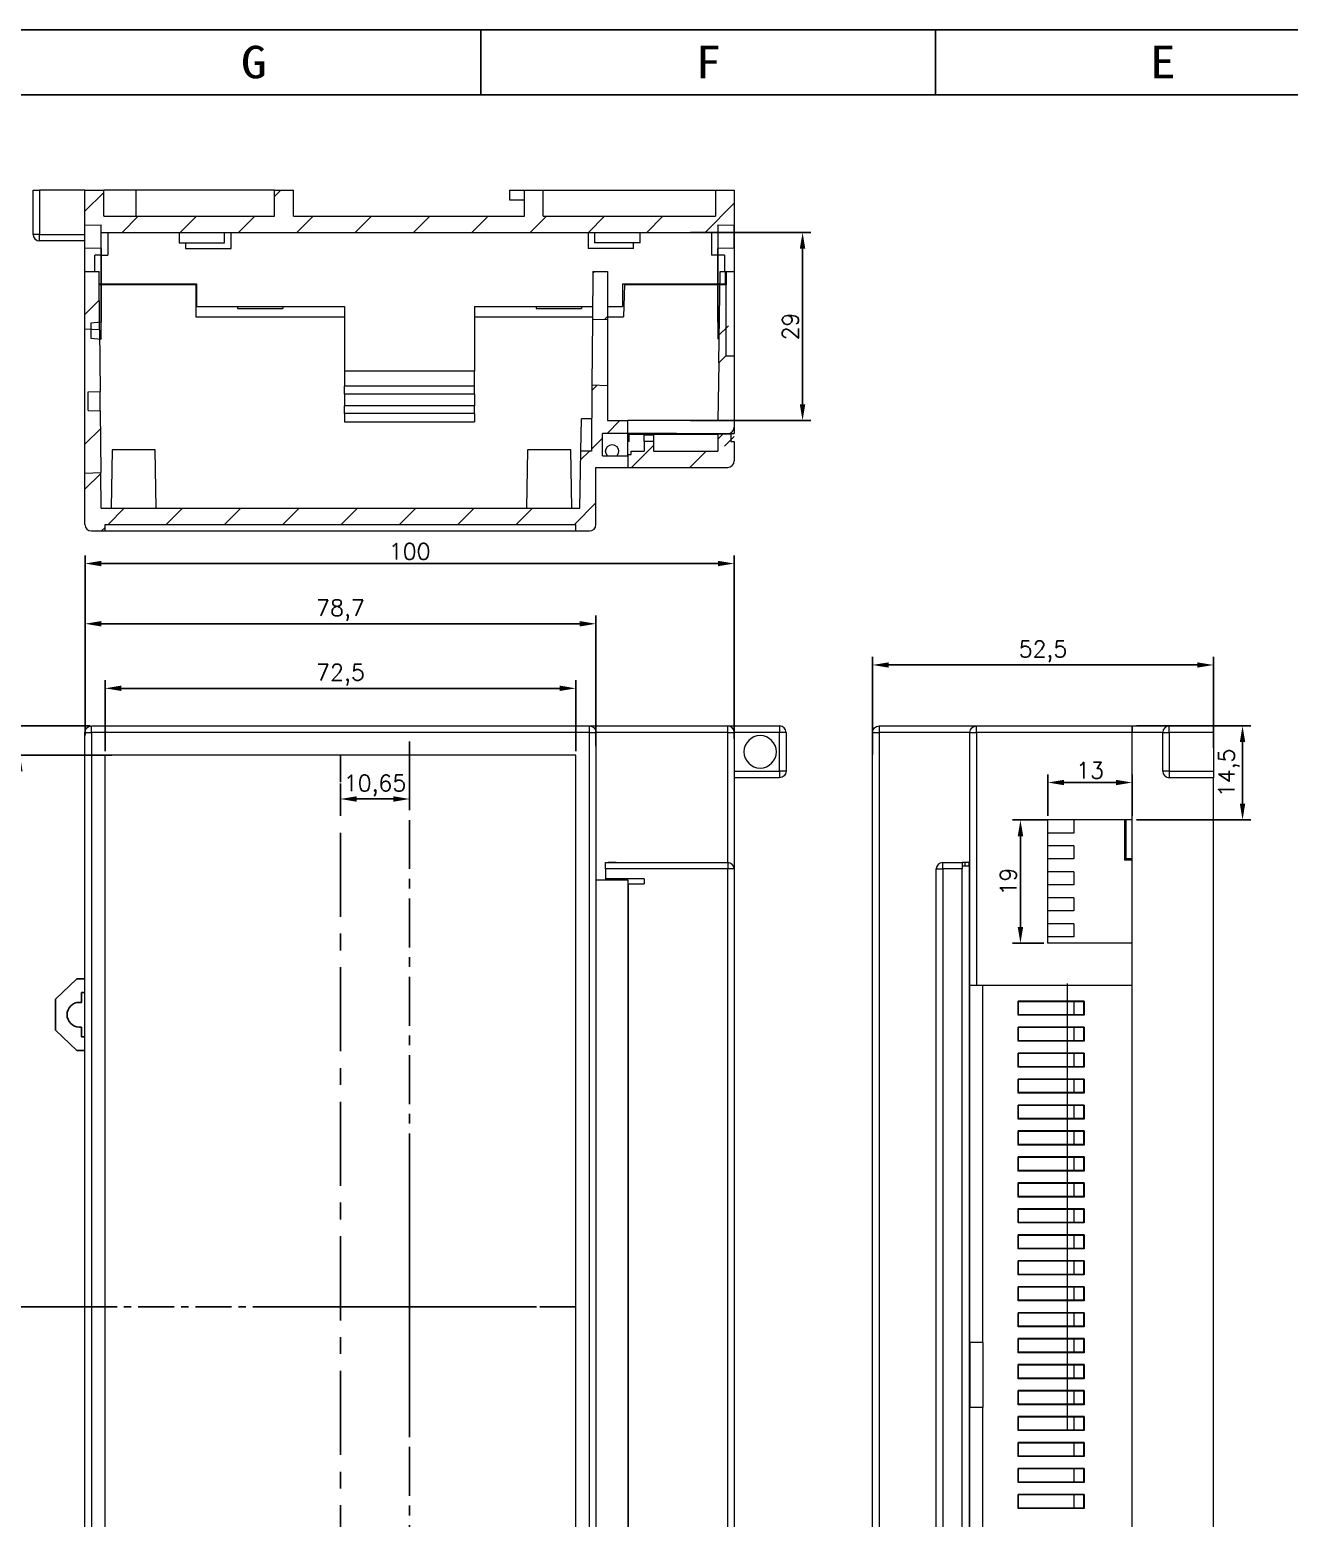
# Model space of a CAD drawing. Header units: millimetres. Extents: x 903 to 1497, y 663 to 1083.
# Drawn here: x 1007.5 to 1201.5, y 853.6 to 1082.9 of the extents above; entities that cross this region are included whole.
import ezdxf
from ezdxf.enums import TextEntityAlignment as Align

# ---------------------------------------------------------------- set-up
doc = ezdxf.new("R2010")
doc.units = ezdxf.units.MM
doc.linetypes.add('CENTER', pattern=[0.6, 0.375, -0.075, 0.075, -0.075])
for name, color, linetype in [('1', 7, 'Continuous'), ('3', 7, 'Continuous'), ('60', 7, 'Continuous'), ('7', 7, 'Continuous'), ('8', 7, 'Continuous')]:
    doc.layers.add(name, color=color, linetype=linetype)
doc.styles.get("Standard").update_dxf_attribs({"font": 'txt', "bigfont": 'gbcbig.shx'})
doc.styles.add('TEXTSTYLE_0', font='txt', dxfattribs={"width": 0.8})
doc.dimstyles.new('ISO-25', dxfattribs={"dimtxt": 2.5, "dimasz": 2.5, "dimexe": 1.25, "dimexo": 0.625, "dimtad": 1, "dimtxsty": 'Standard', "dimcen": 2.5, "dimadec": 0, "dimazin": 0, "dimtfac": 1, "dimtmove": 0, "dimatfit": 3, "dimfxl": 0, "dimarcsym": 0})

# ---------------------------------------------------------------- blocks, each defined once
blk = doc.blocks.new('*D179')
at = {"color": 0, "lineweight": -2}
for p, q in [((1019.15, 971.77), (1019.15, 982.68)), ((1091.65, 971.77), (1091.65, 982.68)), ((1021.65, 981.43), (1089.15, 981.43))]:
    blk.add_line(p, q, dxfattribs=at)
at = {"color": 0}
for points in [[(1021.65, 981.85), (1021.65, 981.02), (1019.15, 981.43)], [(1089.15, 981.85), (1089.15, 981.02), (1091.65, 981.43)]]:
    blk.add_solid(points, dxfattribs=at)
at = {"layer": 'Defpoints', "color": 0}
for p in [(1091.65, 981.43), (1019.15, 971.15), (1091.65, 971.15)]:
    blk.add_point(p, dxfattribs=at)
at = {"color": 0, "insert": (1055.4, 983.52), "char_height": 2.5, "attachment_point": 5}
blk.add_mtext('72,5', dxfattribs=at)
blk = doc.blocks.new('*D180')
at = {"color": 0, "lineweight": -2}
for p, q in [((1016.05, 974.21), (1016.05, 992.63)), ((1018.55, 991.38), (1092.25, 991.38)), ((1094.75, 972.54), (1094.75, 992.63))]:
    blk.add_line(p, q, dxfattribs=at)
at = {"color": 0}
for points in [[(1018.55, 991.79), (1018.55, 990.96), (1016.05, 991.38)], [(1092.25, 991.79), (1092.25, 990.96), (1094.75, 991.38)]]:
    blk.add_solid(points, dxfattribs=at)
at = {"layer": 'Defpoints', "color": 0}
for p in [(1094.75, 991.38), (1016.05, 973.59), (1094.75, 971.91)]:
    blk.add_point(p, dxfattribs=at)
at = {"color": 0, "insert": (1055.4, 993.46), "char_height": 2.5, "attachment_point": 5}
blk.add_mtext('78,7', dxfattribs=at)
blk = doc.blocks.new('*D181')
at = {"color": 0, "lineweight": -2}
for p, q in [((1016.05, 986.4), (1016.05, 1001.91)), ((1018.55, 1000.66), (1113.55, 1000.66)), ((1116.05, 973.67), (1116.05, 1001.91))]:
    blk.add_line(p, q, dxfattribs=at)
at = {"color": 0}
for points in [[(1018.55, 1001.07), (1018.55, 1000.24), (1016.05, 1000.66)], [(1113.55, 1001.07), (1113.55, 1000.24), (1116.05, 1000.66)]]:
    blk.add_solid(points, dxfattribs=at)
at = {"layer": 'Defpoints', "color": 0}
for p in [(1116.05, 1000.66), (1016.05, 985.77), (1116.05, 973.04)]:
    blk.add_point(p, dxfattribs=at)
at = {"color": 0, "insert": (1066.05, 1002.53), "char_height": 2.5, "attachment_point": 5}
blk.add_mtext('100', dxfattribs=at)
blk = doc.blocks.new('*D182')
at = {"color": 0, "lineweight": -2}
for p, q in [((1020.16, 971.15), (1004.77, 971.15)), ((1006.02, 968.65), (1006.02, 803.65)), ((1018.52, 801.15), (1004.77, 801.15))]:
    blk.add_line(p, q, dxfattribs=at)
at = {"color": 0}
for points in [[(1005.6, 968.65), (1006.44, 968.65), (1006.02, 971.15)], [(1005.6, 803.65), (1006.44, 803.65), (1006.02, 801.15)]]:
    blk.add_solid(points, dxfattribs=at)
at = {"layer": 'Defpoints', "color": 0}
for p in [(1020.78, 971.15), (1006.02, 801.15), (1019.15, 801.15)]:
    blk.add_point(p, dxfattribs=at)
at = {"color": 0, "insert": (1004.14, 886.15), "char_height": 2.5, "attachment_point": 5, "rotation": 90}
blk.add_mtext('170', dxfattribs=at)
blk = doc.blocks.new('*D183')
at = {"color": 0, "lineweight": -2}
for p, q in [((1016.83, 975.65), (987.38, 975.65)), ((988.63, 799.15), (988.63, 973.15)), ((1009.02, 796.65), (987.38, 796.65))]:
    blk.add_line(p, q, dxfattribs=at)
at = {"color": 0}
for points in [[(988.21, 973.15), (989.05, 973.15), (988.63, 975.65)], [(988.21, 799.15), (989.05, 799.15), (988.63, 796.65)]]:
    blk.add_solid(points, dxfattribs=at)
at = {"layer": 'Defpoints', "color": 0}
for p in [(988.63, 975.65), (1017.46, 975.65), (1009.64, 796.65)]:
    blk.add_point(p, dxfattribs=at)
at = {"color": 0, "insert": (986.75, 886.15), "char_height": 2.5, "attachment_point": 5, "rotation": 90}
blk.add_mtext('179', dxfattribs=at)
blk = doc.blocks.new('*D185')
at = {"color": 0, "lineweight": -2}
for p, q in [((1021.01, 886.15), (994.71, 886.15)), ((995.96, 883.65), (995.96, 803.15)), ((1011.42, 800.65), (994.71, 800.65))]:
    blk.add_line(p, q, dxfattribs=at)
at = {"color": 0}
for points in [[(995.54, 883.65), (996.37, 883.65), (995.96, 886.15)], [(995.54, 803.15), (996.37, 803.15), (995.96, 800.65)]]:
    blk.add_solid(points, dxfattribs=at)
at = {"layer": 'Defpoints', "color": 0}
for p in [(1021.64, 886.15), (995.96, 800.65), (1012.05, 800.65)]:
    blk.add_point(p, dxfattribs=at)
at = {"color": 0, "insert": (993.87, 843.4), "char_height": 2.5, "attachment_point": 5, "rotation": 90}
blk.add_mtext('85,5', dxfattribs=at)
blk = doc.blocks.new('*D186')
at = {"color": 0, "lineweight": -2}
for p, q in [((1055.4, 966.76), (1055.4, 963.13)), ((1066.05, 966.76), (1066.05, 963.13)), ((1057.9, 964.38), (1063.55, 964.38))]:
    blk.add_line(p, q, dxfattribs=at)
at = {"color": 0}
for points in [[(1057.9, 964.8), (1057.9, 963.96), (1055.4, 964.38)], [(1063.55, 964.8), (1063.55, 963.96), (1066.05, 964.38)]]:
    blk.add_solid(points, dxfattribs=at)
at = {"layer": 'Defpoints', "color": 0}
for p in [(1055.4, 967.39), (1066.05, 967.39), (1066.05, 964.38)]:
    blk.add_point(p, dxfattribs=at)
at = {"color": 0, "insert": (1060.72, 966.46), "char_height": 2.5, "attachment_point": 5}
blk.add_mtext('10,65', dxfattribs=at)
blk = doc.blocks.new('SUN_6HWZ35TKK40GSGJE8VEUYAXIAKM')
at = {"color": 7, "linetype": 'Continuous'}
for p, q in [((-594, 420), (0, 420)), ((-420, 410), (-420, 420)), ((-350, 410), (-350, 420)), ((-584, 410), (-10, 410))]:
    blk.add_line(p, q, dxfattribs=at)
at = {"color": 2, "linetype": 'Continuous', "style": 'TEXTSTYLE_0', "width": 1.2}
for s, p, p2 in [('G', (-456.99, 412.53), (-452.99, 412.53)), ('F', (-386.99, 412.53), (-382.99, 412.53)), ('E', (-316.99, 412.53), (-312.99, 412.53))]:
    blk.add_text(s, height=5, dxfattribs=at).set_placement(p, p2, align=Align.FIT)
blk = doc.blocks.new('*D212')
at = {"color": 0, "lineweight": -2}
for p, q in [((1164.36, 961.77), (1164.36, 968.17)), ((1177.36, 961.77), (1177.36, 968.17)), ((1166.86, 966.92), (1174.86, 966.92))]:
    blk.add_line(p, q, dxfattribs=at)
at = {"color": 0}
for points in [[(1166.86, 967.33), (1166.86, 966.5), (1164.36, 966.92)], [(1174.86, 967.33), (1174.86, 966.5), (1177.36, 966.92)]]:
    blk.add_solid(points, dxfattribs=at)
at = {"layer": 'Defpoints', "color": 0}
for p in [(1177.36, 966.92), (1164.36, 961.15), (1177.36, 961.15)]:
    blk.add_point(p, dxfattribs=at)
at = {"color": 0, "insert": (1170.86, 968.79), "char_height": 2.5, "attachment_point": 5}
blk.add_mtext('13', dxfattribs=at)
blk = doc.blocks.new('*D213')
at = {"color": 0, "lineweight": -2}
for p, q in [((1164.34, 961.15), (1158.89, 961.15)), ((1160.14, 958.65), (1160.14, 944.65)), ((1163.74, 942.15), (1158.89, 942.15))]:
    blk.add_line(p, q, dxfattribs=at)
at = {"color": 0}
for points in [[(1159.72, 958.65), (1160.56, 958.65), (1160.14, 961.15)], [(1159.72, 944.65), (1160.56, 944.65), (1160.14, 942.15)]]:
    blk.add_solid(points, dxfattribs=at)
at = {"layer": 'Defpoints', "color": 0}
for p in [(1164.97, 961.15), (1160.14, 942.15), (1164.36, 942.15)]:
    blk.add_point(p, dxfattribs=at)
at = {"color": 0, "insert": (1158.26, 951.65), "char_height": 2.5, "attachment_point": 5, "rotation": 90}
blk.add_mtext('19', dxfattribs=at)
blk = doc.blocks.new('*D214')
at = {"color": 0, "lineweight": -2}
for p, q in [((1177.99, 975.65), (1195.6, 975.65)), ((1194.35, 963.65), (1194.35, 973.15)), ((1177.99, 961.15), (1195.6, 961.15))]:
    blk.add_line(p, q, dxfattribs=at)
at = {"color": 0}
for points in [[(1193.93, 973.15), (1194.76, 973.15), (1194.35, 975.65)], [(1193.93, 963.65), (1194.76, 963.65), (1194.35, 961.15)]]:
    blk.add_solid(points, dxfattribs=at)
at = {"layer": 'Defpoints', "color": 0}
for p in [(1177.36, 975.65), (1194.35, 975.65), (1177.36, 961.15)]:
    blk.add_point(p, dxfattribs=at)
at = {"color": 0, "insert": (1192.26, 968.4), "char_height": 2.5, "attachment_point": 5, "rotation": 90}
blk.add_mtext('14,5', dxfattribs=at)
blk = doc.blocks.new('*D215')
at = {"color": 0, "lineweight": -2}
for p, q in [((1109.34, 1051.68), (1127.83, 1051.68)), ((1126.58, 1049.18), (1126.58, 1025.18)), ((1109.34, 1022.68), (1127.83, 1022.68))]:
    blk.add_line(p, q, dxfattribs=at)
at = {"color": 0}
for points in [[(1126.16, 1049.18), (1126.99, 1049.18), (1126.58, 1051.68)], [(1126.16, 1025.18), (1126.99, 1025.18), (1126.58, 1022.68)]]:
    blk.add_solid(points, dxfattribs=at)
at = {"layer": 'Defpoints', "color": 0}
for p in [(1108.71, 1051.68), (1108.71, 1022.68), (1126.58, 1022.68)]:
    blk.add_point(p, dxfattribs=at)
at = {"color": 0, "insert": (1124.7, 1037.18), "char_height": 2.5, "attachment_point": 5, "rotation": 90}
blk.add_mtext('29', dxfattribs=at)
blk = doc.blocks.new('*D216')
at = {"color": 0, "lineweight": -2}
for p, q in [((1137.36, 971.17), (1137.36, 986.28)), ((1189.86, 972.27), (1189.86, 986.28)), ((1139.86, 985.03), (1187.36, 985.03))]:
    blk.add_line(p, q, dxfattribs=at)
at = {"color": 0}
for points in [[(1139.86, 985.44), (1139.86, 984.61), (1137.36, 985.03)], [(1187.36, 985.44), (1187.36, 984.61), (1189.86, 985.03)]]:
    blk.add_solid(points, dxfattribs=at)
at = {"layer": 'Defpoints', "color": 0}
for p in [(1189.86, 985.03), (1137.36, 970.55), (1189.86, 971.65)]:
    blk.add_point(p, dxfattribs=at)
at = {"color": 0, "insert": (1163.61, 987.11), "char_height": 2.5, "attachment_point": 5}
blk.add_mtext('52,5', dxfattribs=at)

msp = doc.modelspace()

# ---------------------------------------------------------------- hatches: boundary and pattern name
at = {"layer": '60', "linetype": 'Continuous', "lineweight": 13}
h = msp.add_hatch(dxfattribs=at)
h.set_pattern_fill('ANSI31', scale=2, style=0)
h.set_pattern_definition([(45, (682.1867, 361.8806), (-4.49013, 4.49013), [])])
h.paths.add_polyline_path([(1016.046, 1058.176), (1018.946, 1058.176), (1018.946, 1054.176), (1045.246, 1054.176), (1045.246, 1058.176), (1048.146, 1058.176), (1048.146, 1054.176), (1083.746, 1054.176), (1083.746, 1058.176), (1086.646, 1058.176), (1086.646, 1054.176), (1113.146, 1054.176), (1113.146, 1058.176), (1116.046, 1058.176), (1116.046, 1049.272), (1113.546, 1049.185), (1113.546, 1051.676), (1018.546, 1051.676), (1018.546, 1049.185), (1016.046, 1049.272)], flags=0)
h.paths.add_polyline_path([(1016.046, 1016.676), (1017.546, 1016.676), (1017.546, 1019.176), (1018.546, 1019.176), (1018.546, 1023.866), (1016.046, 1023.779)], flags=0)
h.paths.add_polyline_path([(1113.546, 1037.835), (1113.546, 1035.216), (1115.146, 1035.373), (1115.146, 1037.679)], flags=0)
h.paths.add_polyline_path([(1016.946, 1037.679), (1016.946, 1035.373), (1018.546, 1035.216), (1018.546, 1037.835)], flags=0)
h.paths.add_polyline_path([(1114.546, 1019.176), (1114.546, 1016.676), (1116.046, 1016.676), (1116.046, 1023.779), (1113.546, 1023.866), (1113.546, 1019.176)], flags=0)
at = {"layer": '7', "linetype": 'Continuous', "lineweight": 13}
h = msp.add_hatch(dxfattribs=at)
h.set_pattern_fill('ANSI31', scale=2, style=0)
h.set_pattern_definition([(45, (682.1867, 390.8806), (-4.49013, 4.49013), [])])
h.paths.add_polyline_path([(1094.22, 1038.182), (1094.286, 1045.676), (1096.546, 1045.676), (1096.546, 1038.263)], flags=0)
h.paths.add_polyline_path([(1018.219, 1045.676), (1018.297, 1036.684), (1016.046, 1036.763), (1016.046, 1045.676)], flags=0)
edge = h.paths.add_edge_path(flags=0)
edge.add_line((1019.146, 1006.676), (1019.146, 1005.676))
edge.add_line((1019.146, 1005.676), (1017.046, 1005.676))
edge.add_arc((1017.046, 1006.676), 1, 180, 270, ccw=False)
edge.add_line((1016.046, 1006.676), (1016.046, 1014.588))
edge.add_line((1016.046, 1014.588), (1018.489, 1014.674))
edge.add_line((1018.489, 1014.674), (1018.537, 1009.176))
edge.add_line((1018.537, 1009.176), (1092.263, 1009.176))
edge.add_line((1092.263, 1009.176), (1092.417, 1017.976))
edge.add_line((1092.417, 1017.976), (1094.044, 1017.976))
edge.add_line((1094.044, 1017.976), (1094.133, 1028.173))
edge.add_line((1094.133, 1028.173), (1096.546, 1028.088))
edge.add_line((1096.546, 1028.088), (1096.546, 1022.676))
edge.add_line((1096.546, 1022.676), (1099.646, 1022.676))
edge.add_line((1099.646, 1022.676), (1099.646, 1020.676))
edge.add_line((1099.646, 1020.676), (1095.746, 1020.676))
edge.add_line((1095.746, 1020.676), (1095.746, 1017.276))
edge.add_line((1095.746, 1017.276), (1099.646, 1017.276))
edge.add_line((1099.646, 1017.276), (1099.646, 1015.476))
edge.add_line((1099.646, 1015.476), (1094.746, 1015.476))
edge.add_line((1094.746, 1015.476), (1094.746, 1006.676))
edge.add_arc((1093.746, 1006.676), 1, 270, 360, ccw=False)
edge.add_line((1093.746, 1005.676), (1091.646, 1005.676))
edge.add_line((1091.646, 1005.676), (1091.646, 1006.676))
edge.add_line((1091.646, 1006.676), (1019.146, 1006.676))
h.paths.add_polyline_path([(1018.38, 1027.17), (1018.406, 1024.18), (1016.546, 1024.245), (1016.546, 1027.106)], flags=0)
at = {"layer": '8', "linetype": 'Continuous', "lineweight": 13}
h = msp.add_hatch(dxfattribs=at)
h.set_pattern_fill('ANSI31', scale=2, style=0)
h.set_pattern_definition([(45, (682.1867, 390.8806), (-4.49013, 4.49013), [])])
edge = h.paths.add_edge_path(flags=0)
edge.add_line((1103.596, 1019.476), (1102.896, 1019.476))
edge.add_line((1102.896, 1019.476), (1102.196, 1019.476))
edge.add_line((1102.196, 1019.476), (1102.196, 1017.976))
edge.add_line((1102.196, 1017.976), (1100.196, 1017.976))
edge.add_line((1100.196, 1017.976), (1100.196, 1017.476))
edge.add_line((1100.196, 1017.476), (1099.696, 1017.476))
edge.add_line((1099.696, 1017.476), (1099.696, 1015.476))
edge.add_line((1099.696, 1015.476), (1115.046, 1015.476))
edge.add_arc((1115.046, 1016.476), 1, 270, 360)
edge.add_line((1116.046, 1016.476), (1116.046, 1019.476))
edge.add_line((1116.046, 1019.476), (1115.546, 1019.476))
edge.add_line((1115.546, 1019.476), (1115.546, 1020.576))
edge.add_line((1115.546, 1020.576), (1113.546, 1020.576))
edge.add_line((1113.546, 1020.576), (1113.546, 1017.976))
edge.add_line((1113.546, 1017.976), (1103.596, 1017.976))
edge.add_line((1103.596, 1017.976), (1103.596, 1019.476))

# ---------------------------------------------------------------- linework, layer by layer
at = {"color": 7, "linetype": 'Continuous'}
for p, q in [((1014.803, 936.647), (1011.493, 933.55)), ((1016.046, 936.647), (1014.803, 936.647)), ((1011.493, 933.55), (1011.493, 928.744)), ((1015.493, 933.047), (1015.493, 934.547)), ((1015.493, 934.547), (1016.046, 934.547)), ((1015.187, 933.047), (1015.493, 933.047)), ((1015.493, 929.247), (1015.187, 929.247)), ((1015.493, 927.747), (1015.493, 929.247)), ((1011.493, 928.744), (1014.803, 925.647)), ((1016.046, 927.747), (1015.493, 927.747)), ((1014.803, 925.647), (1016.046, 925.647)), ((1066.046, 905.705), (1066.046, 866.589)), ((1066.046, 905.705), (1066.046, 866.589)), ((1066.046, 905.705), (1066.046, 866.589)), ((1066.046, 905.705), (1066.046, 866.589)), ((1066.046, 905.705), (1066.046, 866.589)), ((1066.046, 905.705), (1066.046, 866.589)), ((1066.046, 905.705), (1066.046, 866.589)), ((1085.604, 886.147), (1046.488, 886.147)), ((1085.604, 886.147), (1046.488, 886.147)), ((1085.604, 886.147), (1046.488, 886.147)), ((1085.604, 886.147), (1046.488, 886.147)), ((1085.604, 886.147), (1046.488, 886.147)), ((1085.604, 886.147), (1046.488, 886.147)), ((1085.604, 886.147), (1046.488, 886.147))]:
    msp.add_line(p, q, dxfattribs=at)
msp.add_arc((1015.187, 931.147), 1.9, 90, 270, dxfattribs=at)
at = {"layer": '1', "color": 252, "linetype": 'Continuous', "lineweight": 18}
for p, q in [((1114.546, 1045.676), (1116.046, 1045.676)), ((1177.365, 974.647), (1177.365, 975.647)), ((1182.065, 974.647), (1177.365, 974.647)), ((1182.065, 968.647), (1182.065, 974.647)), ((1176.365, 961.147), (1176.365, 955.147)), ((1177.365, 955.147), (1176.365, 955.147))]:
    msp.add_line(p, q, dxfattribs=at)
at = {"layer": '3', "color": 160, "linetype": 'Continuous', "lineweight": 18}
msp.add_line((1167.365, 867.247), (1167.365, 935.947), dxfattribs=at)
at = {"layer": '60', "color": 95, "linetype": 'Continuous', "lineweight": 18}
for p, q in [((1008.046, 1058.176), (1009.046, 1058.176)), ((1008.046, 1051.376), (1008.046, 1058.176)), ((1016.046, 1058.176), (1009.046, 1058.176)), ((1009.046, 1058.176), (1009.046, 1051.376)), ((1016.046, 1058.176), (1018.946, 1058.176)), ((1016.046, 1049.272), (1016.046, 1058.176)), ((1018.946, 1054.176), (1018.946, 1058.176)), ((1023.946, 1058.176), (1018.946, 1058.176)), ((1023.946, 1054.176), (1023.946, 1058.176)), ((1045.246, 1058.176), (1023.946, 1058.176)), ((1045.246, 1058.176), (1048.146, 1058.176)), ((1045.246, 1054.176), (1045.246, 1058.176)), ((1048.146, 1054.176), (1048.146, 1058.176)), ((1081.446, 1058.176), (1081.446, 1056.676)), ((1081.446, 1058.176), (1083.746, 1058.176)), ((1083.746, 1058.176), (1086.646, 1058.176)), ((1083.746, 1054.176), (1083.746, 1058.176)), ((1086.646, 1054.176), (1086.646, 1058.176)), ((1086.646, 1058.176), (1113.146, 1058.176)), ((1113.146, 1058.176), (1116.046, 1058.176)), ((1113.146, 1058.176), (1113.146, 1054.176)), ((1116.046, 1058.176), (1116.046, 1049.272)), ((1081.446, 1056.676), (1083.746, 1056.676)), ((1016.046, 1052.779), (1018.546, 1052.866)), ((1016.046, 1045.676), (1016.046, 1052.779)), ((1016.046, 1049.272), (1016.046, 1052.779)), ((1018.546, 1048.176), (1018.546, 1052.866)), ((1018.546, 1035.216), (1018.546, 1052.866)), ((1018.946, 1054.176), (1045.246, 1054.176)), ((1048.146, 1054.176), (1083.746, 1054.176)), ((1086.646, 1054.176), (1113.146, 1054.176)), ((1113.546, 1052.866), (1113.546, 1048.176)), ((1113.546, 1052.866), (1116.046, 1052.779)), ((1113.546, 1052.866), (1113.546, 1035.216)), ((1116.046, 1052.779), (1116.046, 1045.676)), ((1116.046, 1049.272), (1116.046, 1052.779)), ((1009.046, 1051.376), (1008.046, 1051.376)), ((1009.046, 1051.376), (1016.046, 1051.376)), ((1009.046, 1050.376), (1009.046, 1051.376)), ((1016.046, 1050.376), (1009.046, 1050.376)), ((1018.546, 1049.185), (1018.546, 1051.676)), ((1018.546, 1051.676), (1113.546, 1051.676)), ((1019.546, 1051.676), (1019.546, 1048.176)), ((1030.546, 1051.676), (1030.546, 1050.076)), ((1037.546, 1050.076), (1037.546, 1051.676)), ((1038.546, 1049.176), (1038.546, 1051.676)), ((1093.546, 1051.676), (1093.546, 1049.176)), ((1094.546, 1051.676), (1094.546, 1050.076)), ((1101.546, 1050.076), (1101.546, 1051.676)), ((1112.546, 1051.676), (1112.546, 1048.176)), ((1113.546, 1051.676), (1113.546, 1049.185)), ((1018.546, 1049.185), (1016.046, 1049.272)), ((1018.546, 1048.176), (1017.546, 1048.176)), ((1017.546, 1045.676), (1017.546, 1048.176)), ((1018.546, 1049.185), (1018.546, 1037.835)), ((1018.546, 1048.176), (1019.546, 1048.176)), ((1030.546, 1050.076), (1037.546, 1050.076)), ((1031.546, 1050.075), (1031.546, 1049.176)), ((1031.546, 1049.176), (1038.546, 1049.176)), ((1100.546, 1049.176), (1093.546, 1049.176)), ((1101.546, 1050.076), (1094.546, 1050.076)), ((1100.546, 1049.176), (1100.546, 1050.075)), ((1113.546, 1048.176), (1112.546, 1048.176)), ((1116.046, 1049.272), (1113.546, 1049.185)), ((1113.546, 1037.835), (1113.546, 1049.185)), ((1114.546, 1048.176), (1113.546, 1048.176)), ((1114.546, 1048.176), (1114.546, 1045.676)), ((1016.046, 1045.676), (1017.546, 1045.676)), ((1018.235, 1043.776), (1033.246, 1043.776)), ((1033.246, 1043.776), (1033.246, 1040.276)), ((1098.846, 1043.776), (1114.646, 1043.776)), ((1098.846, 1043.776), (1098.846, 1040.276)), ((1114.546, 1045.676), (1116.046, 1045.676)), ((1114.546, 1045.676), (1116.046, 1045.676)), ((1114.646, 1045.676), (1114.646, 1043.776)), ((1114.646, 1045.676), (1114.646, 1043.776)), ((1033.246, 1040.276), (1056.046, 1040.276)), ((1056.046, 1040.276), (1056.046, 1030.276)), ((1076.046, 1040.276), (1094.238, 1040.276)), ((1076.046, 1040.276), (1076.046, 1030.276)), ((1096.545, 1040.276), (1098.846, 1040.276)), ((1018.546, 1037.835), (1016.946, 1037.679)), ((1016.946, 1037.679), (1016.946, 1035.373)), ((1018.546, 1035.216), (1018.546, 1037.835)), ((1016.946, 1035.373), (1018.546, 1035.216)), ((1056.046, 1030.276), (1056.046, 1027.976)), ((1076.046, 1030.276), (1056.046, 1030.276)), ((1076.046, 1027.976), (1076.046, 1030.276)), ((1056.046, 1026.776), (1056.046, 1027.976)), ((1076.046, 1027.976), (1056.046, 1027.976)), ((1076.046, 1026.776), (1076.046, 1027.976)), ((1056.046, 1026.776), (1056.046, 1024.976)), ((1076.046, 1026.776), (1056.046, 1026.776)), ((1076.046, 1026.776), (1076.046, 1024.976)), ((1056.046, 1023.776), (1056.046, 1024.976)), ((1076.046, 1024.976), (1056.046, 1024.976)), ((1056.046, 1023.776), (1056.046, 1022.476)), ((1076.046, 1023.776), (1056.046, 1023.776)), ((1076.046, 1023.776), (1076.046, 1024.976)), ((1076.046, 1023.776), (1076.046, 1022.476)), ((1056.046, 1022.476), (1076.046, 1022.476)), ((1115.046, 975.647), (1123.046, 975.647)), ((1123.046, 975.647), (1123.046, 974.647)), ((1177.365, 975.647), (1183.065, 975.647)), ((1183.065, 974.647), (1183.065, 975.647)), ((1183.065, 975.647), (1189.865, 975.647)), ((1189.865, 975.647), (1189.865, 974.647)), ((1123.046, 974.647), (1116.046, 974.647)), ((1123.046, 968.647), (1123.046, 974.647)), ((1124.046, 974.647), (1123.046, 974.647)), ((1124.046, 974.647), (1124.046, 968.647)), ((1177.365, 797.647), (1177.365, 974.647)), ((1182.065, 974.647), (1183.065, 974.647)), ((1183.065, 974.647), (1183.065, 968.647)), ((1189.865, 974.647), (1183.065, 974.647)), ((1189.865, 974.647), (1189.865, 968.647)), ((1116.046, 968.647), (1123.046, 968.647)), ((1123.046, 968.647), (1123.046, 967.647)), ((1124.046, 968.647), (1123.046, 968.647)), ((1183.065, 968.647), (1182.065, 968.647)), ((1183.065, 968.647), (1189.865, 968.647)), ((1183.065, 968.647), (1183.065, 967.647)), ((1189.865, 968.647), (1189.865, 967.647)), ((1123.046, 967.647), (1116.046, 967.647)), ((1189.865, 967.647), (1183.065, 967.647)), ((1189.865, 797.647), (1189.865, 967.647))]:
    msp.add_line(p, q, dxfattribs=at)
at = {"layer": '60', "color": 95, "linetype": 'Continuous', "lineweight": 18, "extrusion": (0, 0, -1)}
msp.add_circle((-1120.046, 971.647), 2.5, dxfattribs=at)
at = {"layer": '60', "color": 95, "linetype": 'Continuous', "lineweight": 18}
for centre, start, end in [((1009.046, 1051.376), 180, 270), ((1123.046, 974.647), 0, 90), ((1183.065, 974.647), 90, 180), ((1183.065, 968.647), 180, 270)]:
    msp.add_arc(centre, 1, start, end, dxfattribs=at)
at = {"layer": '60', "color": 95, "linetype": 'Continuous', "lineweight": 18, "extrusion": (0, 0, -1)}
msp.add_arc((-1123.046, 968.647), 1, 180, 270, dxfattribs=at)
at = {"layer": '7', "color": 151, "linetype": 'Continuous', "lineweight": 18}
for p, q in [((1016.046, 1036.763), (1016.046, 1045.676)), ((1016.046, 1045.676), (1018.219, 1045.676)), ((1018.297, 1036.684), (1018.219, 1045.676)), ((1018.236, 1043.626), (1033.096, 1043.626)), ((1033.096, 1043.626), (1033.096, 1038.676)), ((1094.286, 1045.676), (1094.22, 1038.182)), ((1094.286, 1045.676), (1096.546, 1045.676)), ((1096.546, 1045.676), (1096.546, 1038.263)), ((1099.169, 1043.626), (1098.996, 1038.676)), ((1099.169, 1043.626), (1114.796, 1043.626)), ((1113.663, 1031.593), (1113.86, 1045.676)), ((1113.86, 1045.676), (1114.546, 1045.676)), ((1114.746, 1045.676), (1114.746, 1032.676)), ((1114.796, 1045.676), (1114.796, 1043.626)), ((1114.796, 1045.676), (1114.796, 1043.626)), ((1116.046, 1045.676), (1116.046, 1020.676)), ((1116.046, 1045.676), (1116.046, 1020.676)), ((1116.046, 1045.676), (1116.046, 1032.676)), ((1039.546, 1040.276), (1039.546, 1039.976)), ((1039.546, 1039.976), (1046.546, 1039.976)), ((1046.546, 1040.276), (1046.546, 1039.976)), ((1085.546, 1040.276), (1085.546, 1039.976)), ((1085.546, 1039.976), (1092.546, 1039.976)), ((1092.546, 1040.276), (1092.546, 1039.976)), ((1018.297, 1036.684), (1016.046, 1036.763)), ((1016.046, 1014.588), (1016.046, 1036.763)), ((1018.297, 1036.684), (1018.38, 1027.17)), ((1033.096, 1038.676), (1056.046, 1038.676)), ((1076.046, 1038.676), (1094.225, 1038.676)), ((1094.22, 1038.182), (1094.133, 1028.173)), ((1096.546, 1038.263), (1094.22, 1038.182)), ((1096.546, 1038.676), (1098.996, 1038.676)), ((1096.546, 1038.263), (1096.546, 1028.088)), ((1114.746, 1032.676), (1113.663, 1031.593)), ((1114.746, 1032.676), (1116.046, 1032.676)), ((1116.046, 1032.676), (1116.046, 1021.676)), ((1113.663, 1031.593), (1113.539, 1022.676)), ((1094.133, 1028.173), (1094.044, 1017.976)), ((1094.133, 1028.173), (1096.546, 1028.088)), ((1096.546, 1028.088), (1096.546, 1022.676)), ((1016.546, 1027.106), (1018.38, 1027.17)), ((1016.546, 1024.245), (1016.546, 1027.106)), ((1018.406, 1024.18), (1018.38, 1027.17)), ((1016.546, 1024.245), (1018.406, 1024.18)), ((1018.406, 1024.18), (1018.489, 1014.674)), ((1092.417, 1017.976), (1092.504, 1022.976)), ((1094.088, 1022.976), (1092.504, 1022.976)), ((1099.646, 1020.676), (1095.746, 1020.676)), ((1095.746, 1017.276), (1095.746, 1020.676)), ((1096.546, 1022.676), (1099.646, 1022.676)), ((1099.646, 1020.676), (1099.646, 1022.676)), ((1113.539, 1022.676), (1099.646, 1022.676)), ((1107.146, 1020.676), (1099.646, 1020.676)), ((1099.646, 1017.276), (1099.646, 1020.676)), ((1107.146, 1020.676), (1116.046, 1020.676)), ((1115.046, 1020.676), (1116.046, 1020.676)), ((1116.046, 1021.676), (1116.046, 1020.676)), ((1020.22, 1018.176), (1020.063, 1009.176)), ((1026.871, 1018.176), (1020.22, 1018.176)), ((1027.028, 1009.176), (1026.871, 1018.176)), ((1084.22, 1018.176), (1084.063, 1009.176)), ((1090.871, 1018.176), (1084.22, 1018.176)), ((1091.028, 1009.176), (1090.871, 1018.176)), ((1092.263, 1009.176), (1092.417, 1017.976)), ((1094.044, 1017.976), (1092.417, 1017.976)), ((1095.746, 1017.276), (1099.646, 1017.276)), ((1099.646, 1017.276), (1099.646, 1015.476)), ((1016.046, 1014.588), (1018.489, 1014.674)), ((1016.046, 1006.676), (1016.046, 1014.588)), ((1018.537, 1009.176), (1018.489, 1014.674)), ((1094.746, 1015.476), (1099.646, 1015.476)), ((1094.746, 1006.676), (1094.746, 1015.476)), ((1018.537, 1009.176), (1092.263, 1009.176)), ((1017.046, 1005.676), (1019.146, 1005.676)), ((1019.146, 1006.676), (1091.646, 1006.676)), ((1019.146, 1005.676), (1019.146, 1006.676)), ((1019.146, 1005.676), (1091.646, 1005.676)), ((1091.646, 1005.676), (1091.646, 1006.676)), ((1091.646, 1005.676), (1093.746, 1005.676)), ((1017.046, 975.647), (1093.746, 975.647)), ((1017.046, 974.647), (1017.046, 975.647)), ((1093.746, 974.647), (1093.746, 975.647)), ((1093.746, 975.647), (1115.046, 975.647)), ((1115.046, 974.647), (1115.046, 975.647)), ((1138.365, 975.647), (1138.365, 974.647)), ((1138.365, 975.647), (1153.365, 975.647)), ((1153.365, 975.647), (1177.365, 975.647)), ((1153.365, 974.647), (1153.365, 975.647)), ((1177.365, 975.647), (1177.365, 974.647)), ((1016.046, 974.647), (1017.046, 974.647)), ((1016.046, 797.647), (1016.046, 974.647)), ((1017.046, 974.647), (1017.046, 797.647)), ((1093.746, 974.647), (1017.046, 974.647)), ((1093.746, 797.647), (1093.746, 974.647)), ((1093.746, 974.647), (1094.746, 974.647)), ((1115.046, 974.647), (1094.746, 974.647)), ((1094.746, 974.647), (1094.746, 797.647)), ((1115.046, 954.598), (1115.046, 974.647)), ((1115.046, 974.647), (1116.046, 974.647)), ((1116.046, 974.647), (1116.046, 953.598)), ((1137.365, 797.647), (1137.365, 974.647)), ((1137.365, 974.647), (1138.365, 974.647)), ((1152.365, 974.647), (1138.365, 974.647)), ((1138.365, 974.647), (1138.365, 797.647)), ((1152.365, 935.647), (1152.365, 974.647)), ((1152.365, 974.647), (1153.365, 974.647)), ((1177.365, 974.647), (1153.365, 974.647)), ((1153.365, 974.647), (1153.365, 935.647)), ((1177.365, 961.147), (1177.365, 974.647)), ((1091.646, 971.147), (1019.146, 971.147)), ((1019.146, 801.147), (1019.146, 971.147)), ((1091.646, 801.147), (1091.646, 971.147)), ((1164.365, 942.147), (1164.365, 961.147)), ((1177.365, 961.147), (1164.365, 961.147)), ((1168.373, 961.147), (1168.373, 959.139)), ((1176.165, 961.147), (1176.165, 954.947)), ((1168.373, 959.139), (1164.365, 959.14)), ((1168.373, 957.156), (1164.365, 957.155)), ((1168.373, 957.156), (1168.373, 955.139)), ((1096.646, 954.597), (1096.646, 954.647)), ((1096.646, 954.647), (1097.846, 954.647)), ((1097.846, 954.647), (1097.846, 954.597)), ((1151.565, 954.647), (1151.565, 954.097)), ((1151.565, 954.647), (1152.165, 954.647)), ((1152.165, 954.647), (1152.165, 954.097)), ((1152.365, 954.647), (1152.165, 954.647)), ((1168.373, 955.139), (1164.365, 955.14)), ((1177.365, 954.947), (1176.165, 954.947)), ((1094.746, 951.947), (1099.646, 951.947)), ((1099.646, 951.947), (1099.646, 799.347)), ((1152.365, 951.947), (1152.265, 951.947)), ((1168.373, 953.156), (1164.365, 953.155)), ((1168.373, 953.156), (1168.373, 951.139)), ((1168.373, 951.139), (1164.365, 951.14)), ((1168.373, 949.156), (1164.365, 949.155)), ((1168.373, 949.156), (1168.373, 947.139)), ((1168.373, 947.139), (1164.365, 947.14)), ((1168.373, 945.156), (1164.365, 945.155)), ((1168.373, 945.156), (1168.373, 943.139)), ((1168.373, 943.139), (1164.365, 943.14)), ((1177.365, 942.147), (1164.365, 942.147)), ((1177.365, 935.647), (1177.365, 942.147)), ((1099.646, 935.647), (1099.696, 935.647)), ((1152.265, 935.547), (1152.365, 935.547)), ((1153.365, 935.647), (1152.365, 935.647)), ((1152.365, 880.622), (1152.365, 935.547)), ((1177.365, 935.647), (1153.365, 935.647)), ((1154.365, 880.622), (1154.365, 935.647)), ((1169.952, 933.231), (1159.777, 933.231)), ((1159.777, 931.057), (1159.777, 933.231)), ((1159.862, 933.147), (1159.777, 933.231)), ((1159.862, 931.141), (1159.777, 931.057)), ((1169.871, 933.15), (1159.862, 933.147)), ((1159.862, 931.141), (1159.862, 933.147)), ((1169.871, 931.138), (1159.862, 931.141)), ((1168.373, 933.15), (1168.373, 931.139)), ((1169.952, 933.231), (1169.871, 933.15)), ((1169.871, 933.15), (1169.871, 931.138)), ((1169.952, 931.057), (1169.871, 931.138)), ((1169.952, 933.231), (1169.952, 931.057)), ((1169.952, 931.057), (1159.777, 931.057)), ((1169.952, 929.231), (1159.777, 929.231)), ((1159.777, 927.057), (1159.777, 929.231)), ((1159.862, 929.147), (1159.777, 929.231)), ((1169.871, 929.15), (1159.862, 929.147)), ((1159.862, 927.141), (1159.862, 929.147)), ((1168.373, 929.15), (1168.373, 927.139)), ((1169.952, 929.231), (1169.871, 929.15)), ((1169.871, 929.15), (1169.871, 927.138)), ((1169.952, 929.231), (1169.952, 927.057)), ((1159.862, 927.141), (1159.777, 927.057)), ((1169.952, 927.057), (1159.777, 927.057)), ((1169.871, 927.138), (1159.862, 927.141)), ((1169.952, 927.057), (1169.871, 927.138)), ((1159.777, 923.057), (1159.777, 925.231)), ((1169.952, 925.231), (1159.777, 925.231)), ((1159.862, 925.147), (1159.777, 925.231)), ((1169.871, 925.15), (1159.862, 925.147)), ((1159.862, 923.141), (1159.862, 925.147)), ((1168.373, 925.15), (1168.373, 923.139)), ((1169.952, 925.231), (1169.871, 925.15)), ((1169.871, 925.15), (1169.871, 923.138)), ((1169.952, 925.231), (1169.952, 923.057)), ((1159.862, 923.141), (1159.777, 923.057)), ((1169.952, 923.057), (1159.777, 923.057)), ((1169.871, 923.138), (1159.862, 923.141)), ((1169.952, 923.057), (1169.871, 923.138)), ((1169.952, 921.231), (1159.777, 921.231)), ((1159.777, 919.057), (1159.777, 921.231)), ((1159.862, 921.147), (1159.777, 921.231)), ((1169.871, 921.15), (1159.862, 921.147)), ((1159.862, 919.141), (1159.862, 921.147)), ((1168.373, 921.15), (1168.373, 919.139)), ((1169.952, 921.231), (1169.871, 921.15)), ((1169.871, 921.15), (1169.871, 919.138)), ((1169.952, 921.231), (1169.952, 919.057)), ((1159.862, 919.141), (1159.777, 919.057)), ((1169.952, 919.057), (1159.777, 919.057)), ((1169.871, 919.138), (1159.862, 919.141)), ((1169.952, 919.057), (1169.871, 919.138)), ((1159.777, 915.057), (1159.777, 917.231)), ((1169.952, 917.231), (1159.777, 917.231)), ((1159.862, 917.147), (1159.777, 917.231)), ((1159.862, 915.141), (1159.777, 915.057)), ((1169.952, 915.057), (1159.777, 915.057)), ((1169.871, 917.15), (1159.862, 917.147)), ((1159.862, 915.141), (1159.862, 917.147)), ((1169.871, 915.138), (1159.862, 915.141)), ((1168.373, 917.15), (1168.373, 915.139)), ((1169.952, 917.231), (1169.871, 917.15)), ((1169.871, 917.15), (1169.871, 915.138)), ((1169.952, 915.057), (1169.871, 915.138)), ((1169.952, 917.231), (1169.952, 915.057)), ((1159.777, 911.057), (1159.777, 913.231)), ((1169.952, 913.231), (1159.777, 913.231)), ((1159.862, 913.147), (1159.777, 913.231)), ((1169.871, 913.15), (1159.862, 913.147)), ((1159.862, 911.141), (1159.862, 913.147)), ((1168.373, 913.15), (1168.373, 911.139)), ((1169.952, 913.231), (1169.871, 913.15)), ((1169.871, 913.15), (1169.871, 911.138)), ((1169.952, 913.231), (1169.952, 911.057)), ((1159.862, 911.141), (1159.777, 911.057)), ((1169.952, 911.057), (1159.777, 911.057)), ((1169.871, 911.138), (1159.862, 911.141)), ((1169.952, 911.057), (1169.871, 911.138)), ((1169.952, 909.231), (1159.777, 909.231)), ((1159.777, 907.057), (1159.777, 909.231)), ((1159.862, 909.147), (1159.777, 909.231)), ((1169.871, 909.15), (1159.862, 909.147)), ((1159.862, 907.141), (1159.862, 909.147)), ((1168.373, 909.15), (1168.373, 907.139)), ((1169.952, 909.231), (1169.871, 909.15)), ((1169.871, 909.15), (1169.871, 907.138)), ((1169.952, 909.231), (1169.952, 907.057)), ((1159.862, 907.141), (1159.777, 907.057)), ((1169.952, 907.057), (1159.777, 907.057)), ((1169.871, 907.138), (1159.862, 907.141)), ((1169.952, 907.057), (1169.871, 907.138)), ((1159.777, 903.057), (1159.777, 905.231)), ((1169.952, 905.231), (1159.777, 905.231)), ((1159.862, 905.147), (1159.777, 905.231)), ((1169.871, 905.15), (1159.862, 905.147)), ((1159.862, 903.141), (1159.862, 905.147)), ((1168.373, 905.15), (1168.373, 903.139)), ((1169.952, 905.231), (1169.871, 905.15)), ((1169.871, 905.15), (1169.871, 903.138)), ((1169.952, 905.231), (1169.952, 903.057)), ((1159.862, 903.141), (1159.777, 903.057)), ((1169.952, 903.057), (1159.777, 903.057)), ((1169.871, 903.138), (1159.862, 903.141)), ((1169.952, 903.057), (1169.871, 903.138)), ((1169.952, 901.231), (1159.777, 901.231)), ((1159.777, 899.057), (1159.777, 901.231)), ((1159.862, 901.147), (1159.777, 901.231)), ((1159.862, 899.141), (1159.777, 899.057)), ((1169.952, 899.057), (1159.777, 899.057)), ((1169.871, 901.15), (1159.862, 901.147)), ((1159.862, 899.141), (1159.862, 901.147)), ((1169.871, 899.138), (1159.862, 899.141)), ((1168.373, 901.15), (1168.373, 899.139)), ((1169.952, 901.231), (1169.871, 901.15)), ((1169.871, 901.15), (1169.871, 899.138)), ((1169.952, 899.057), (1169.871, 899.138)), ((1169.952, 901.231), (1169.952, 899.057)), ((1169.952, 897.231), (1159.777, 897.231)), ((1159.777, 895.057), (1159.777, 897.231)), ((1159.862, 897.147), (1159.777, 897.231)), ((1169.871, 897.15), (1159.862, 897.147)), ((1159.862, 895.141), (1159.862, 897.147)), ((1168.373, 897.15), (1168.373, 895.139)), ((1169.952, 897.231), (1169.871, 897.15)), ((1169.871, 897.15), (1169.871, 895.138)), ((1169.952, 897.231), (1169.952, 895.057)), ((1159.862, 895.141), (1159.777, 895.057)), ((1169.952, 895.057), (1159.777, 895.057)), ((1169.871, 895.138), (1159.862, 895.141)), ((1169.952, 895.057), (1169.871, 895.138)), ((1169.952, 893.231), (1159.777, 893.231)), ((1159.777, 891.057), (1159.777, 893.231)), ((1159.862, 893.147), (1159.777, 893.231)), ((1169.871, 893.15), (1159.862, 893.147)), ((1159.862, 891.141), (1159.862, 893.147)), ((1168.373, 893.15), (1168.373, 891.139)), ((1169.952, 893.231), (1169.871, 893.15)), ((1169.871, 893.15), (1169.871, 891.138)), ((1169.952, 893.231), (1169.952, 891.057)), ((1159.862, 891.141), (1159.777, 891.057)), ((1169.952, 891.057), (1159.777, 891.057)), ((1169.871, 891.138), (1159.862, 891.141)), ((1169.952, 891.057), (1169.871, 891.138)), ((1169.952, 889.231), (1159.777, 889.231)), ((1159.777, 887.057), (1159.777, 889.231)), ((1159.862, 889.147), (1159.777, 889.231)), ((1169.871, 889.15), (1159.862, 889.147)), ((1159.862, 887.141), (1159.862, 889.147)), ((1168.373, 889.15), (1168.373, 887.139)), ((1169.952, 889.231), (1169.871, 889.15)), ((1169.871, 889.15), (1169.871, 887.138)), ((1169.952, 889.231), (1169.952, 887.057)), ((1159.862, 887.141), (1159.777, 887.057)), ((1169.952, 887.057), (1159.777, 887.057)), ((1169.952, 885.231), (1159.777, 885.231)), ((1159.777, 883.057), (1159.777, 885.231)), ((1159.862, 885.147), (1159.777, 885.231)), ((1169.871, 887.138), (1159.862, 887.141)), ((1169.952, 887.057), (1169.871, 887.138)), ((1169.952, 885.231), (1169.871, 885.15)), ((1169.952, 885.231), (1169.952, 883.057)), ((1159.862, 883.141), (1159.777, 883.057)), ((1169.952, 883.057), (1159.777, 883.057)), ((1169.871, 885.15), (1159.862, 885.147)), ((1159.862, 883.141), (1159.862, 885.147)), ((1169.871, 883.138), (1159.862, 883.141)), ((1168.373, 885.15), (1168.373, 883.139)), ((1169.871, 885.15), (1169.871, 883.138)), ((1169.952, 883.057), (1169.871, 883.138)), ((1159.777, 879.057), (1159.777, 881.231)), ((1169.952, 881.231), (1159.777, 881.231)), ((1159.862, 881.147), (1159.777, 881.231)), ((1169.871, 881.15), (1159.862, 881.147)), ((1159.862, 879.141), (1159.862, 881.147)), ((1168.373, 881.15), (1168.373, 879.139)), ((1169.952, 881.231), (1169.871, 881.15)), ((1169.871, 881.15), (1169.871, 879.138)), ((1169.952, 881.231), (1169.952, 879.057)), ((1099.696, 880.622), (1099.646, 880.622)), ((1152.365, 880.622), (1152.365, 870.622)), ((1154.365, 880.622), (1152.365, 880.622)), ((1154.365, 880.622), (1154.365, 870.622)), ((1159.862, 879.141), (1159.777, 879.057)), ((1169.952, 879.057), (1159.777, 879.057)), ((1169.871, 879.138), (1159.862, 879.141)), ((1169.952, 879.057), (1169.871, 879.138)), ((1159.777, 875.057), (1159.777, 877.231)), ((1169.952, 877.231), (1159.777, 877.231)), ((1159.862, 877.147), (1159.777, 877.231)), ((1169.871, 877.15), (1159.862, 877.147)), ((1159.862, 875.141), (1159.862, 877.147)), ((1168.373, 877.15), (1168.373, 875.139)), ((1169.952, 877.231), (1169.871, 877.15)), ((1169.871, 877.15), (1169.871, 875.138)), ((1169.952, 877.231), (1169.952, 875.057)), ((1159.862, 875.141), (1159.777, 875.057)), ((1169.952, 875.057), (1159.777, 875.057)), ((1169.871, 875.138), (1159.862, 875.141)), ((1169.952, 875.057), (1169.871, 875.138)), ((1159.777, 871.057), (1159.777, 873.231)), ((1169.952, 873.231), (1159.777, 873.231)), ((1159.862, 873.147), (1159.777, 873.231)), ((1169.871, 873.15), (1159.862, 873.147)), ((1159.862, 871.141), (1159.862, 873.147)), ((1168.373, 873.15), (1168.373, 871.139)), ((1169.952, 873.231), (1169.871, 873.15)), ((1169.871, 873.15), (1169.871, 871.138)), ((1169.952, 873.231), (1169.952, 871.057)), ((1099.696, 870.622), (1099.646, 870.622)), ((1154.365, 870.622), (1152.365, 870.622)), ((1152.365, 801.147), (1152.365, 870.622)), ((1154.365, 799.147), (1154.365, 870.622)), ((1159.862, 871.141), (1159.777, 871.057)), ((1169.952, 871.057), (1159.777, 871.057)), ((1159.777, 867.057), (1159.777, 869.231)), ((1169.952, 869.231), (1159.777, 869.231)), ((1159.862, 869.147), (1159.777, 869.231)), ((1169.871, 871.138), (1159.862, 871.141)), ((1169.952, 871.057), (1169.871, 871.138)), ((1169.952, 869.231), (1169.871, 869.15)), ((1169.952, 869.231), (1169.952, 867.057)), ((1159.862, 867.141), (1159.777, 867.057)), ((1169.952, 867.057), (1159.777, 867.057)), ((1169.871, 869.15), (1159.862, 869.147)), ((1159.862, 867.141), (1159.862, 869.147)), ((1169.871, 867.138), (1159.862, 867.141)), ((1168.373, 869.15), (1168.373, 867.139)), ((1169.871, 869.15), (1169.871, 867.138)), ((1169.952, 867.057), (1169.871, 867.138)), ((1159.777, 863.057), (1159.777, 865.231)), ((1169.952, 865.231), (1159.777, 865.231)), ((1159.862, 865.147), (1159.777, 865.231)), ((1169.871, 865.15), (1159.862, 865.147)), ((1159.862, 863.141), (1159.862, 865.147)), ((1168.373, 865.15), (1168.373, 863.139)), ((1169.952, 865.231), (1169.871, 865.15)), ((1169.871, 865.15), (1169.871, 863.138)), ((1169.952, 865.231), (1169.952, 863.057)), ((1159.862, 863.141), (1159.777, 863.057)), ((1169.952, 863.057), (1159.777, 863.057)), ((1169.871, 863.138), (1159.862, 863.141)), ((1169.952, 863.057), (1169.871, 863.138)), ((1159.777, 859.057), (1159.777, 861.231)), ((1169.952, 861.231), (1159.777, 861.231)), ((1159.862, 861.147), (1159.777, 861.231)), ((1169.871, 861.15), (1159.862, 861.147)), ((1159.862, 859.141), (1159.862, 861.147)), ((1168.373, 861.15), (1168.373, 859.139)), ((1169.952, 861.231), (1169.871, 861.15)), ((1169.871, 861.15), (1169.871, 859.138)), ((1169.952, 861.231), (1169.952, 859.057)), ((1159.862, 859.141), (1159.777, 859.057)), ((1169.952, 859.057), (1159.777, 859.057)), ((1169.871, 859.138), (1159.862, 859.141)), ((1169.952, 859.057), (1169.871, 859.138)), ((1169.952, 857.231), (1159.777, 857.231)), ((1159.777, 855.057), (1159.777, 857.231)), ((1159.862, 857.147), (1159.777, 857.231)), ((1169.871, 857.15), (1159.862, 857.147)), ((1159.862, 855.141), (1159.862, 857.147)), ((1168.373, 857.15), (1168.373, 855.139)), ((1169.952, 857.231), (1169.871, 857.15)), ((1169.871, 857.15), (1169.871, 855.138)), ((1169.952, 857.231), (1169.952, 855.057)), ((1159.862, 855.141), (1159.777, 855.057)), ((1169.952, 855.057), (1159.777, 855.057)), ((1169.871, 855.138), (1159.862, 855.141)), ((1169.952, 855.057), (1169.871, 855.138))]:
    msp.add_line(p, q, dxfattribs=at)
at = {"layer": '7', "color": 1, "linetype": 'CENTER', "ltscale": 20.121843}
msp.add_line((1066.046, 796.647), (1066.046, 974.647), dxfattribs=at)
at = {"layer": '7', "color": 1, "linetype": 'CENTER', "ltscale": 34.544}
msp.add_line((1055.396, 801.147), (1055.396, 971.147), dxfattribs=at)
at = {"layer": '7', "color": 1, "linetype": 'CENTER', "ltscale": 14.732}
msp.add_line((1091.646, 886.147), (1019.146, 886.147), dxfattribs=at)
at = {"layer": '7', "color": 151, "linetype": 'Continuous', "lineweight": 18}
for centre, start, end in [((1115.046, 1021.676), 270, 0), ((1017.046, 1006.676), 180, 270), ((1093.746, 1006.676), 270, 0), ((1115.046, 974.647), 0, 90)]:
    msp.add_arc(centre, 1, start, end, dxfattribs=at)
at = {"layer": '7', "color": 151, "linetype": 'Continuous', "lineweight": 18, "extrusion": (0, -6.12323e-17, -1)}
msp.add_arc((-1097.246, 1017.976), 1, 315.573, 224.427, dxfattribs=at)
at = {"layer": '7', "color": 151, "linetype": 'Continuous', "lineweight": 18, "extrusion": (0, 0, -1)}
for centre, start, end in [((-1017.046, 974.647), 0, 90), ((-1093.746, 974.647), 90, 180), ((-1138.365, 974.647), 0, 90), ((-1153.365, 974.647), 0, 90)]:
    msp.add_arc(centre, 1, start, end, dxfattribs=at)
at = {"layer": '8', "color": 13, "linetype": 'Continuous', "lineweight": 18}
for p, q in [((1099.846, 1020.576), (1102.196, 1020.576)), ((1099.846, 1019.476), (1099.846, 1020.576)), ((1102.196, 1020.476), (1102.196, 1020.576)), ((1102.196, 1020.576), (1103.596, 1020.576)), ((1103.596, 1020.576), (1103.596, 1020.476)), ((1103.596, 1020.576), (1113.546, 1020.576)), ((1115.546, 1020.576), (1113.546, 1020.576)), ((1113.546, 1020.576), (1113.546, 1017.976)), ((1115.546, 1020.576), (1113.546, 1020.576)), ((1115.546, 1020.576), (1113.546, 1020.576)), ((1115.546, 1020.576), (1115.546, 1019.476)), ((1099.846, 1019.476), (1099.646, 1019.476)), ((1102.196, 1019.476), (1102.196, 1020.476)), ((1102.196, 1020.476), (1103.596, 1020.476)), ((1102.896, 1019.476), (1102.196, 1019.476)), ((1102.196, 1019.476), (1102.196, 1017.976)), ((1103.596, 1019.476), (1102.896, 1019.476)), ((1103.596, 1020.476), (1103.596, 1019.476)), ((1103.596, 1019.476), (1103.596, 1017.976)), ((1115.546, 1019.476), (1116.046, 1019.476)), ((1116.046, 1019.476), (1116.046, 1016.476)), ((1099.696, 1017.476), (1100.196, 1017.476)), ((1099.696, 1015.476), (1099.696, 1017.476)), ((1100.196, 1017.976), (1102.196, 1017.976)), ((1100.196, 1017.476), (1100.196, 1017.976)), ((1103.596, 1017.976), (1113.546, 1017.976)), ((1099.696, 1015.476), (1099.646, 1015.476)), ((1099.696, 1015.476), (1115.046, 1015.476)), ((1096.246, 954.597), (1115.046, 954.597)), ((1096.246, 953.597), (1096.246, 954.597)), ((1115.046, 954.597), (1115.046, 953.597)), ((1148.165, 953.597), (1148.165, 954.597)), ((1148.165, 954.597), (1151.165, 954.597)), ((1151.565, 954.597), (1151.165, 954.597)), ((1151.165, 954.597), (1151.165, 953.597)), ((1151.165, 954.097), (1152.265, 954.097)), ((1152.265, 797.147), (1152.265, 954.097)), ((1115.046, 953.597), (1096.246, 953.597)), ((1096.246, 953.597), (1096.246, 952.097)), ((1096.246, 952.097), (1096.246, 951.947)), ((1102.196, 952.097), (1096.246, 952.097)), ((1098.246, 951.947), (1098.246, 952.097)), ((1102.196, 952.097), (1102.196, 951.297)), ((1116.046, 953.597), (1115.046, 953.597)), ((1115.046, 797.647), (1115.046, 953.597)), ((1116.046, 953.597), (1116.046, 797.647)), ((1147.165, 953.597), (1148.165, 953.597)), ((1147.165, 797.647), (1147.165, 953.597)), ((1148.165, 953.597), (1148.165, 797.647)), ((1151.165, 953.597), (1148.165, 953.597)), ((1151.165, 797.647), (1151.165, 953.597)), ((1099.696, 951.297), (1099.696, 799.947)), ((1099.696, 951.297), (1102.196, 951.297))]:
    msp.add_line(p, q, dxfattribs=at)
for centre, start, end in [((1115.046, 1016.476), 270, 0), ((1115.046, 953.597), 0, 90), ((1148.165, 953.597), 90, 180)]:
    msp.add_arc(centre, 1, start, end, dxfattribs=at)

# ---------------------------------------------------------------- block references
msp.add_blockref('SUN_6HWZ35TKK40GSGJE8VEUYAXIAKM', (1497.041, 662.899))

# ---------------------------------------------------------------- dimensions: what is measured, and where the dimension line sits
for base, p1, p2, picture, middle in [((1126.578, 1022.676), (1108.711, 1051.676), (1108.711, 1022.676), '*D215', (1124.703, 1037.176)), ((1194.348, 975.647), (1177.365, 961.147), (1177.365, 975.647), '*D214', (1192.265, 968.397)), ((1006.02, 801.147), (1020.782, 971.147), (1019.146, 801.147), '*D182', (1004.145, 886.147)), ((1160.139, 942.147), (1164.97, 961.147), (1164.365, 942.147), '*D213', (1158.264, 951.647)), ((995.957, 800.647), (1021.64, 886.147), (1012.046, 800.647), '*D185', (993.874, 843.397))]:
    dim = msp.add_linear_dim(base=base, p1=p1, p2=p2, angle=90, dimstyle='ISO-25')
    dim.commit()
    dim.dimension.update_dxf_attribs({"geometry": picture, "text_midpoint": middle})
for base, p1, p2, picture, middle in [((1116.046, 1000.657), (1016.046, 985.77), (1116.046, 973.041), '*D181', (1066.046, 1002.532)), ((1189.865, 985.026), (1137.365, 970.546), (1189.865, 971.647), '*D216', (1163.615, 987.109)), ((1091.646, 981.434), (1019.146, 971.147), (1091.646, 971.147), '*D179', (1055.396, 983.517)), ((1177.365, 966.918), (1164.365, 961.147), (1177.365, 961.147), '*D212', (1170.865, 968.793)), ((1066.046, 964.381), (1055.396, 967.389), (1066.046, 967.389), '*D186', (1060.721, 966.465))]:
    dim = msp.add_linear_dim(base=base, p1=p1, p2=p2, dimstyle='ISO-25')
    dim.commit()
    dim.dimension.update_dxf_attribs({"geometry": picture, "text_midpoint": middle})
dim = msp.add_linear_dim(base=(1094.746, 991.375), p1=(1016.046, 973.59), p2=(1094.746, 971.912), dimstyle='ISO-25')
dim.commit()
dim.dimension.update_dxf_attribs({"geometry": '*D180', "text_midpoint": (1055.396, 991.375), "dimtype": 160})
dim = msp.add_linear_dim(base=(988.629, 975.647), p1=(1009.643, 796.647), p2=(1017.456, 975.647), angle=90, dimstyle='ISO-25')
dim.commit()
dim.dimension.update_dxf_attribs({"geometry": '*D183', "text_midpoint": (988.629, 886.147), "dimtype": 160})

doc.saveas('drawing.dxf')
